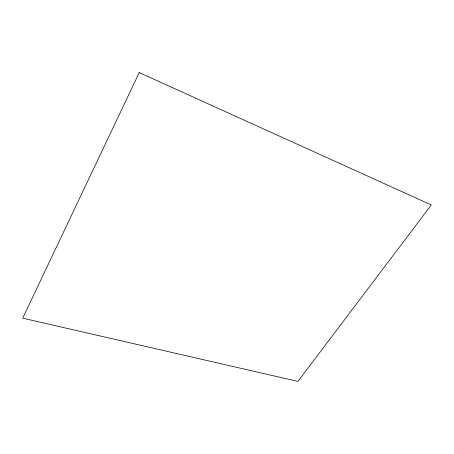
<?xml version="1.0" encoding="UTF-8"?>
<svg xmlns="http://www.w3.org/2000/svg" width="454" height="454" viewBox="0 0 454 454"><rect width="100%" height="100%" fill="white"/><g stroke="black" fill="none" stroke-linecap="round" stroke-linejoin="round"><path stroke-width="0.68" d="M139.23 72.583L22.7 318.175L297.92 381.417L431.3 204.941L139.23 72.583"/></g></svg>
